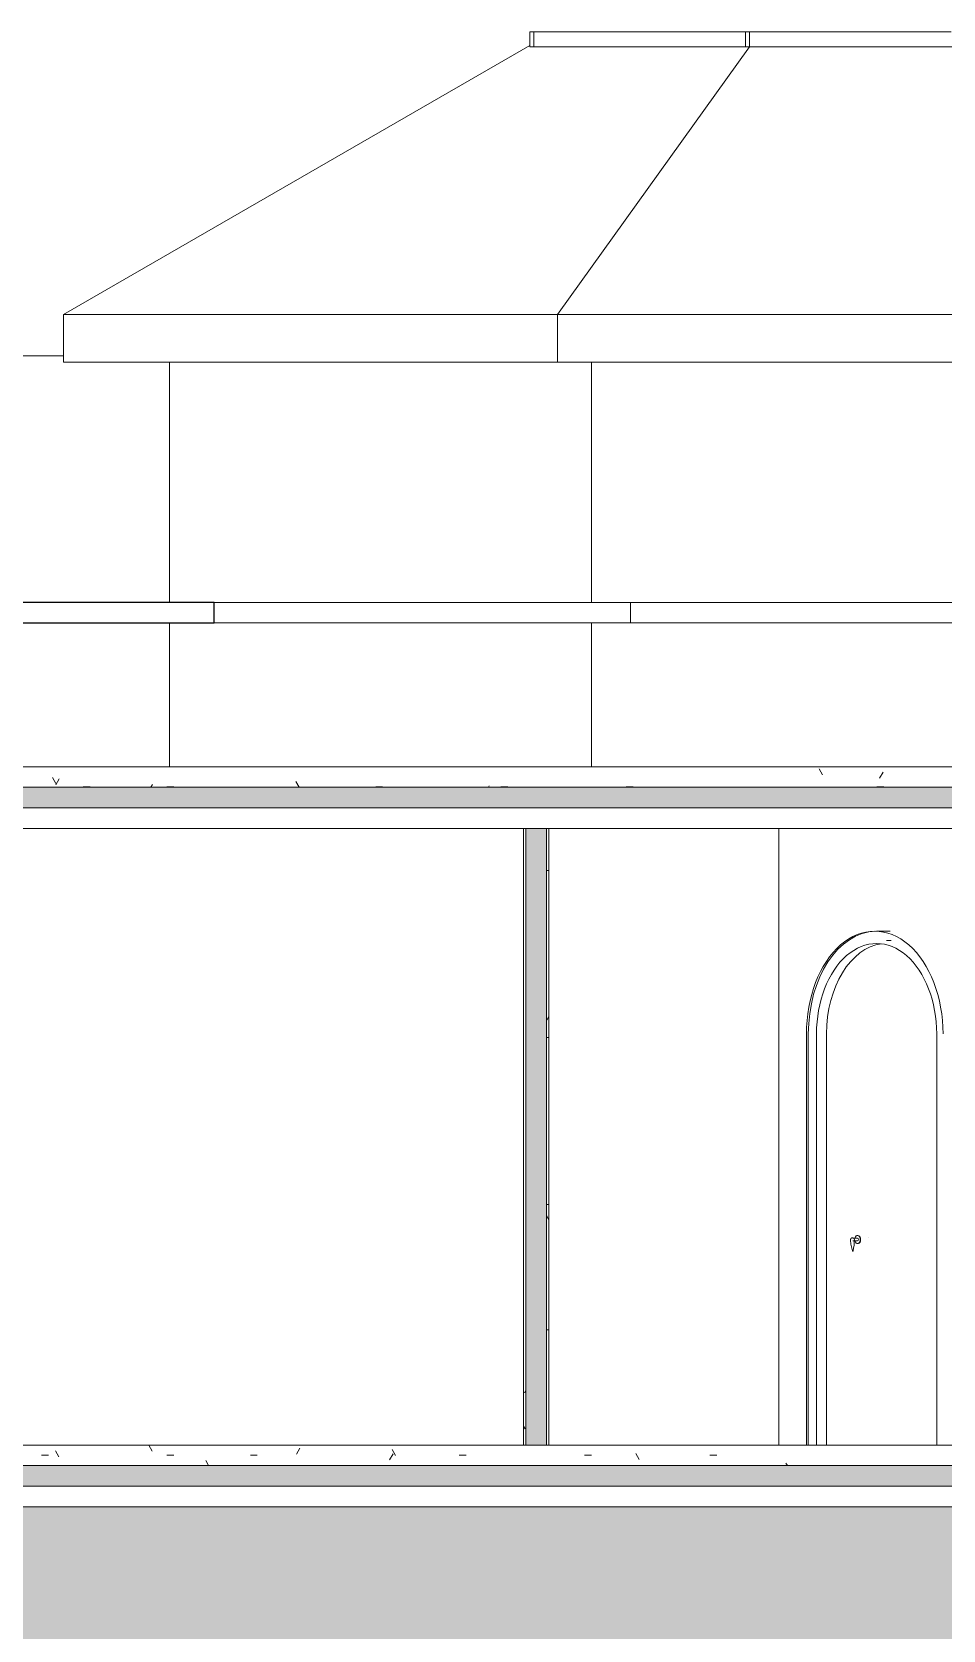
# Model space of a CAD drawing. Header units: millimetres. Extents: x -19779 to 53254, y -11975 to 15500.
# Drawn here: x 37710 to 42143, y -900 to 6875 of the extents above; entities that cross this region are included whole.
import ezdxf

# ---------------------------------------------------------------- set-up
doc = ezdxf.new("R2010")
doc.units = ezdxf.units.MM
for name, color, linetype, lineweight in [('A-DETL-GENF', 92, 'Continuous', 9), ('A-DETL-THIN', 151, 'Continuous', 9), ('A-DOOR', 31, 'Continuous', 9), ('A-DOOR-FRAM', 31, 'Continuous', 9), ('A-FLOR-FNSH', 192, 'Continuous', 35), ('A-FLOR-MCUT', 51, 'Continuous', 9), ('A-FLOR-PATT', 8, 'Continuous', 35), ('A-GENM', 13, 'Continuous', 9), ('A-GLAZ-CWMG', 51, 'Continuous', 9), ('A-ROOF', 132, 'Continuous', 9), ('A-WALL', 113, 'Continuous', 9), ('A-WALL-FNSH', 113, 'Continuous', 25), ('A-WALL-PATT', 111, 'Continuous', 25), ('I-WALL', 2, 'Continuous', 9)]:
    doc.layers.add(name, color=color, linetype=linetype, lineweight=lineweight)
pattern_1 = [(0, (19874.81, -1675), (812.8, 203.2), [33.528, -576.072, 33.528, -576.072, -3251.2]), (0, (19874.81, -1675), (812.8, 203.2), [-1219.2, 33.528, -1185.672, 33.528, -576.072, -1422.4]), (0, (19874.81, -1675), (812.8, 203.2), [-3048, 33.528, -372.872, 33.528, -982.472]), (120, (20179.61, -1573.4), (-582.3764, 602.3054), [33.528, -576.072, 33.528, -3827.272]), (120, (20179.61, -1573.4), (-582.3764, 602.3054), [-643.128, -576.072, 33.528, -1185.672, -2032]), (120, (20179.61, -1573.4), (-582.3764, 602.3054), [-2438.4, 33.528, -576.072, 33.528, -1388.872]), (120, (20179.61, -1573.4), (-582.3764, 602.3054), [-3081.528, -372.872, 33.528, -982.472]), (240, (20281.21, -1167), (-230.4236, -805.5054), [33.528, -576.072, 33.528, -3827.272]), (240, (20281.21, -1167), (-230.4236, -805.5054), [-643.128, -576.072, 33.528, -1185.672, -2032]), (240, (20281.21, -1167), (-230.4236, -805.5054), [-2438.4, 33.528, -576.072, 33.528, -1388.872]), (240, (20281.21, -1167), (-230.4236, -805.5054), [-3081.528, -372.872, 33.528, -982.472])]

# ---------------------------------------------------------------- blocks, each defined once
blk = doc.blocks.new('Rectangular Mullion - 50 x 150mm-153595-Section 1')
at = {"layer": 'A-GLAZ-CWMG'}
for q in [(42181.9, 6875), (41201.2, 6802.8)]:
    blk.add_line((41201.2, 6875), q, dxfattribs=at)
blk = doc.blocks.new('Rectangular Mullion - 50 x 150mm-153596-Section 1')
at = {"layer": 'A-GLAZ-CWMG'}
for p, q in [((41181.9, 6802.8), (41181.9, 6875)), ((41181.9, 6875), (41201.2, 6875)), ((41201.2, 6875), (41201.2, 6802.8))]:
    blk.add_line(p, q, dxfattribs=at)
blk = doc.blocks.new('Rectangular Mullion - 50 x 150mm-153601-Section 1')
at = {"layer": 'A-GLAZ-CWMG'}
blk.add_line((40151.2, 6875), (41181.9, 6875), dxfattribs=at)
blk = doc.blocks.new('Rectangular Mullion - 50 x 150mm-153602-Section 1')
at = {"layer": 'A-GLAZ-CWMG'}
for p, q in [((40131.9, 6802.8), (40131.9, 6875)), ((40131.9, 6875), (40151.2, 6875)), ((40151.2, 6875), (40151.2, 6802.8))]:
    blk.add_line(p, q, dxfattribs=at)
blk = doc.blocks.new('Arch - 750 x 2100 mm-239390-Section 1')
at = {"layer": 'A-DOOR'}
for p, q in [((41891, 2455), (41868.2, 2455)), ((41728.7, 1020), (41726.4, 1020)), ((41726.4, 1007), (41704, 1007)), ((41704, 993), (41726.4, 993)), ((41726.4, 980), (41728.7, 980))]:
    blk.add_line(p, q, dxfattribs=at)
at = {"layer": 'A-DOOR', "flags": 128}
for points in [[(41693.1, 999.2), (41693.1, 999.6), (41693.1, 1000), (41693.1, 1000.3), (41693.2, 1000.7), (41693.2, 1001.1), (41693.3, 1001.5), (41693.4, 1001.8), (41693.5, 1002.2), (41693.7, 1002.5), (41693.8, 1002.9), (41694, 1003.2), (41694.1, 1003.6), (41694.3, 1003.9), (41694.5, 1004.2), (41694.7, 1004.5), (41694.9, 1004.9), (41695.2, 1005.2), (41695.4, 1005.4), (41695.7, 1005.7), (41695.9, 1006), (41696.2, 1006.3), (41696.5, 1006.5), (41696.8, 1006.7), (41697.1, 1007), (41697.4, 1007.2), (41697.7, 1007.4), (41698.1, 1007.5), (41698.4, 1007.7), (41698.7, 1007.9), (41699.1, 1008), (41699.4, 1008.2), (41699.8, 1008.3), (41700.2, 1008.4), (41700.5, 1008.5), (41700.9, 1008.5), (41701.3, 1008.6), (41701.6, 1008.6), (41702, 1008.7), (41702.4, 1008.7), (41702.5, 1008.7)], [(41702.2, 945.2), (41700.1, 951.5), (41698.3, 957.8), (41696.8, 964.2), (41695.5, 970.7), (41694.5, 977.2), (41693.8, 983.8), (41693.3, 990.3), (41693.1, 996.9), (41693.1, 999.2)], [(41704, 943.7), (41703.9, 943.7), (41703.8, 943.7), (41703.7, 943.7), (41703.6, 943.8), (41703.6, 943.8), (41703.5, 943.8), (41703.4, 943.9), (41703.3, 943.9), (41703.2, 943.9), (41703.1, 944), (41703.1, 944), (41703, 944.1), (41702.9, 944.2), (41702.8, 944.2), (41702.8, 944.3), (41702.7, 944.3), (41702.6, 944.4), (41702.6, 944.5), (41702.5, 944.6), (41702.5, 944.6), (41702.4, 944.7), (41702.4, 944.8), (41702.3, 944.9), (41702.3, 945), (41702.2, 945), (41702.2, 945.1), (41702.2, 945.2)], [(41705, 1008.7), (41705, 1008.7), (41704.9, 1008.7), (41704.9, 1008.7), (41704.8, 1008.7), (41704.8, 1008.7), (41704.7, 1008.7), (41704.7, 1008.7), (41704.6, 1008.7), (41704.5, 1008.7), (41704.5, 1008.7), (41704.4, 1008.7), (41704.4, 1008.7), (41704.3, 1008.7), (41704.3, 1008.7), (41704.2, 1008.7), (41704.1, 1008.7), (41704.1, 1008.7), (41704, 1008.7), (41704, 1008.7), (41703.9, 1008.7), (41703.8, 1008.7), (41703.8, 1008.7), (41703.7, 1008.7), (41703.7, 1008.7), (41703.6, 1008.7), (41703.5, 1008.7), (41703.5, 1008.7), (41703.4, 1008.7), (41703.4, 1008.7), (41703.3, 1008.7), (41703.3, 1008.7), (41703.2, 1008.7), (41703.2, 1008.7), (41703.1, 1008.7), (41703.1, 1008.7), (41703, 1008.7), (41703, 1008.7), (41702.9, 1008.7), (41702.9, 1008.7), (41702.9, 1008.7), (41702.8, 1008.7), (41702.8, 1008.7), (41702.7, 1008.7), (41702.7, 1008.7), (41702.7, 1008.7), (41702.7, 1008.7), (41702.6, 1008.7), (41702.6, 1008.7), (41702.6, 1008.7), (41702.6, 1008.7), (41702.6, 1008.7), (41702.5, 1008.7), (41702.5, 1008.7), (41702.5, 1008.7), (41702.5, 1008.7), (41702.5, 1008.7)], [(41702.5, 1008.7), (41702.5, 1008.7), (41702.5, 1008.7), (41702.5, 1008.7), (41702.5, 1008.7), (41702.5, 1008.7), (41702.6, 1008.7), (41702.6, 1008.7), (41702.6, 1008.7), (41702.6, 1008.7), (41702.6, 1008.7), (41702.7, 1008.7), (41702.7, 1008.7), (41702.7, 1008.7), (41702.8, 1008.7), (41702.8, 1008.7), (41702.8, 1008.7), (41702.9, 1008.7), (41702.9, 1008.7), (41703, 1008.7), (41703, 1008.7), (41703, 1008.7)], [(41781, 1008.7), (41781, 1008.7), (41781, 1008.7)], [(41781, 1008.7), (41781, 1008.7), (41781, 1008.7), (41781, 1008.7)]]:
    blk.add_lwpolyline(points, dxfattribs=at)
at = {"layer": 'A-DOOR'}
for centre, major_axis, start_param, end_param in [((41726.4, 1000), (0, 20), 4.712389, 7.506152), ((41728.7, 1000), (0, 20), 4.712389, 6.283185), ((41703, 999.2), (0, 9.45), 0, 0.523599), ((41704.2, 946), (0, 2.34), 1.904747, 2.985054), ((41703.8, 946), (0, 2.34), 3.298132, 4.378438), ((41705, 999.2), (0, 9.45), 4.712389, 6.283185), ((41601.8, 999.2), (0, 164.8), 4.378438, 4.712389), ((41726.4, 1000), (0, 20), 1.918626, 4.712389), ((41726.4, 1000), (0, 7), 4.712389, 6.544985), ((41728.7, 1000), (0, 20), 2.879793, 4.712389), ((41726.4, 1000), (0, 7), 2.879793, 4.712389)]:
    blk.add_ellipse(centre, major_axis=major_axis, ratio=0.664378, start_param=start_param, end_param=end_param, dxfattribs=at)
at = {"layer": 'A-DOOR-FRAM'}
for p, q in [((41885.5, 2500), (41819.6, 2500)), ((41487.4, 0), (41487.4, 2000)), ((41527.3, 2000), (41527.3, 0)), ((41575.9, 2000), (41575.9, 0)), ((42111.9, 2000), (42111.9, 0))]:
    blk.add_line(p, q, dxfattribs=at)
for centre, major_axis, start_param, end_param in [((41819.6, 2000), (0, 500), 0.013555, 1.570796), ((41819.6, 2000), (0, 440), 4.712389, 7.853982), ((41868.2, 2000), (0, 440), 0.083195, 1.570796)]:
    blk.add_ellipse(centre, major_axis=major_axis, ratio=0.664378, start_param=start_param, end_param=end_param, dxfattribs=at)
blk = doc.blocks.new('Family1 - Family1-218933-Section 1')
at = {"layer": 'A-GENM', "lineweight": 25}
for p, q in [((38596.5, 4100), (36028.1, 4100)), ((38596.5, 4000), (38596.5, 4100)), ((36028.1, 4000), (38596.5, 4000))]:
    blk.add_line(p, q, dxfattribs=at)
at = {"layer": 'A-GENM'}
for p, q in [((38596.5, 4100), (40621.6, 4100)), ((40621.6, 4100), (45746.9, 4100)), ((40621.6, 4000), (40621.6, 4100)), ((40621.6, 4000), (38596.5, 4000)), ((45746.9, 4000), (40621.6, 4000))]:
    blk.add_line(p, q, dxfattribs=at)

msp = doc.modelspace()

# ---------------------------------------------------------------- hatches: boundary and pattern name
at = {"layer": 'A-DETL-GENF'}
h = msp.add_hatch(dxfattribs=at)
h.set_pattern_fill('FP_4', style=0, pattern_type=2)
h.set_pattern_definition([(0, (19874.8, -1675), (635, 635), [635, -635]), (0, (19874.8, -1436.9), (635, 635), [635, -635]), (0, (19874.8, -1198.75), (635, 635), [635, -635]), (90, (19954.2, -1119.4), (-635, 635), [635, -635]), (90, (20192.3, -1119.4), (-635, 635), [635, -635]), (90, (20430.44, -1119.4), (-635, 635), [635, -635])])
h.paths.add_polyline_path([(50342.8, -3800), (50342.8, -300), (37556.5, -300), (37556.5, -3350), (2048.1, -3350), (2048.1, -1100), (-859.9, -1100), (-859.9, -900), (-11603.1, -900), (-11603.1, -400), (-14319.3, -400), (-14319.3, -300), (-19778.9, -300.7), (-19778.9, -3800), (47203, -3800)], flags=0)
at = {"layer": 'A-FLOR-PATT', "lineweight": 9}
h = msp.add_hatch(dxfattribs=at)
h.set_pattern_fill('FP_2', color=256, style=0, pattern_type=2)
h.set_pattern_definition(pattern_1)
h.paths.add_polyline_path([(47801, 3200), (48131.1, 3200), (48131.1, 3300), (31904.5, 3300), (31904.5, 3200), (47203, 3200)], flags=0)
at = {"layer": 'A-FLOR-PATT'}
for points in [[(47801, 3100), (48131.1, 3100), (48131.1, 3200), (31904.5, 3200), (31904.5, 3100), (47203, 3100)], [(49595.2, -200), (50130.8, -200), (50130.8, -100), (31904.5, -100), (31904.5, -200), (48399.1, -200)]]:
    msp.add_hatch(color=256, dxfattribs=at).paths.add_polyline_path(points, flags=0)
at = {"layer": 'A-FLOR-PATT', "lineweight": 9}
h = msp.add_hatch(dxfattribs=at)
h.set_pattern_fill('FP_2', color=256, style=0, pattern_type=2)
h.set_pattern_definition(pattern_1)
h.paths.add_polyline_path([(31904.5, -100), (50130.8, -100), (50130.8, 0), (31904.5, 0)], flags=0)
at = {"layer": 'A-WALL-PATT', "lineweight": 9}
h = msp.add_hatch(dxfattribs=at)
h.set_pattern_fill('FP_2', color=256, style=0, pattern_type=2)
h.set_pattern_definition(pattern_1)
h.paths.add_polyline_path([(40113.5, 0), (40113.5, 3000), (40101.5, 3000), (40101.5, 0)], flags=0)
at = {"layer": 'A-WALL-PATT'}
msp.add_hatch(color=256, dxfattribs=at).paths.add_polyline_path([(40213.5, 0), (40213.5, 3000), (40113.5, 3000), (40113.5, 0)], flags=0)
at = {"layer": 'A-WALL-PATT', "lineweight": 9}
h = msp.add_hatch(dxfattribs=at)
h.set_pattern_fill('FP_2', color=256, style=0, pattern_type=2)
h.set_pattern_definition(pattern_1)
h.paths.add_polyline_path([(40225.5, 0), (40225.5, 3000), (40213.5, 3000), (40213.5, 0)], flags=0)

# ---------------------------------------------------------------- linework, layer by layer
at = {"layer": 'A-DETL-THIN'}
msp.add_line((50342.8, -300), (37556.5, -300), dxfattribs=at)
at = {"layer": 'A-FLOR-FNSH', "color": 1, "lineweight": 18}
for p, q in [((48131.1, 3300), (31904.5, 3300)), ((31904.5, 3000), (40101.5, 3000)), ((40225.5, 3000), (42225.5, 3000)), ((43245.2, 0), (31904.5, 0))]:
    msp.add_line(p, q, dxfattribs=at)
at = {"layer": 'A-FLOR-MCUT'}
for p, q in [((48131.1, 3200), (31904.5, 3200)), ((48131.1, 3100), (31904.5, 3100)), ((50130.8, -100), (31904.5, -100)), ((50130.8, -200), (31904.5, -200))]:
    msp.add_line(p, q, dxfattribs=at)
at = {"layer": 'A-ROOF'}
for p, q in [((40131.9, 6809.3), (37864.1, 5500)), ((41201.2, 6802.8), (40131.9, 6802.8)), ((41201.2, 6802.8), (40266.5, 5500)), ((45246.1, 6802.8), (41201.2, 6802.8)), ((37864.1, 5500), (48643.1, 5500)), ((37864.1, 5269.1), (37864.1, 5500)), ((40266.5, 5269.1), (40266.5, 5500)), ((48643.1, 5269.1), (37864.1, 5269.1))]:
    msp.add_line(p, q, dxfattribs=at)
at = {"layer": 'A-WALL'}
for p, q in [((40432.2, 5269.1), (40432.2, 4100)), ((40432.2, 4000), (40432.2, 3300)), ((40225.5, 3000), (40101.5, 3000)), ((40113.5, 0), (40113.5, 3000)), ((40213.5, 0), (40213.5, 3000))]:
    msp.add_line(p, q, dxfattribs=at)
at = {"layer": 'A-WALL-FNSH', "color": 5, "lineweight": 18}
for p, q in [((40101.5, 3000), (40101.5, 0)), ((40225.5, 0), (40225.5, 3000))]:
    msp.add_line(p, q, dxfattribs=at)
at = {"layer": 'I-WALL'}
for p, q in [((37864.1, 5300), (31904.5, 5300)), ((38380.1, 4100), (38380.1, 5269.1)), ((38380.1, 3300), (38380.1, 4000)), ((41343.7, 0), (41343.7, 3000)), ((41478.5, 0), (41478.5, 2000))]:
    msp.add_line(p, q, dxfattribs=at)
msp.add_ellipse((41810.6, 2000), major_axis=(0, 500), ratio=0.664378, start_param=4.712389, end_param=7.853982, dxfattribs=at)

# ---------------------------------------------------------------- block references
at = {"layer": 'A-DOOR'}
msp.add_blockref('Arch - 750 x 2100 mm-239390-Section 1', (0, 0), dxfattribs=at)
at = {"layer": 'A-GENM'}
msp.add_blockref('Family1 - Family1-218933-Section 1', (0, 0), dxfattribs=at)
at = {"layer": 'A-GLAZ-CWMG'}
for name in ['Rectangular Mullion - 50 x 150mm-153602-Section 1', 'Rectangular Mullion - 50 x 150mm-153601-Section 1', 'Rectangular Mullion - 50 x 150mm-153596-Section 1', 'Rectangular Mullion - 50 x 150mm-153595-Section 1']:
    msp.add_blockref(name, (0, 0), dxfattribs=at)

doc.saveas('drawing.dxf')
